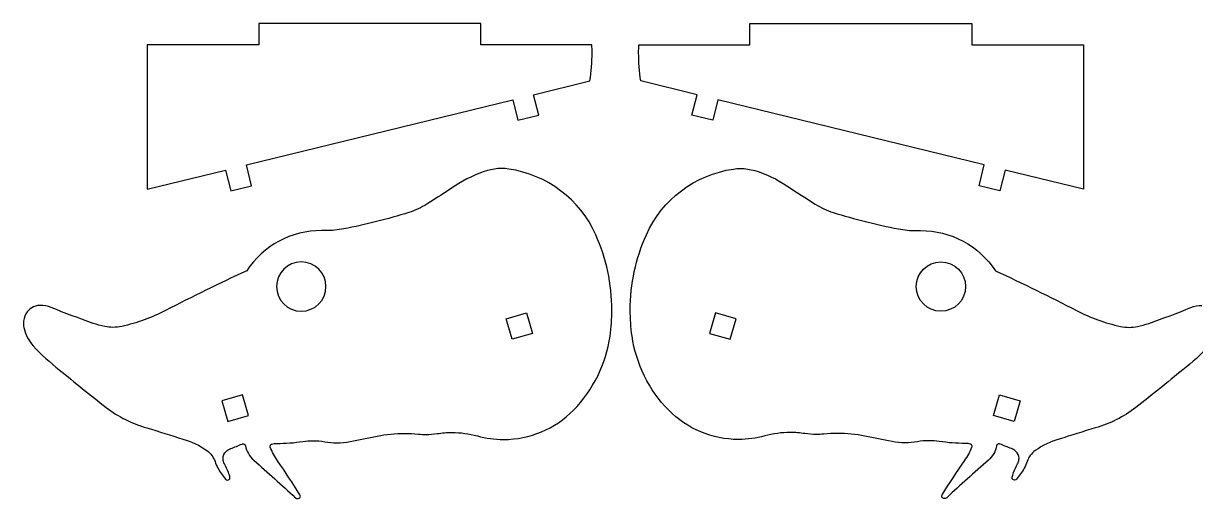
# Model space of a CAD drawing. Extents: x 0 to 1679, y -232 to 488.
# Drawn here: x 268.7 to 515, y 41.4 to 141.3 of the extents above; entities that cross this region are included whole.
import ezdxf

# ---------------------------------------------------------------- set-up
doc = ezdxf.new("R2010")
doc.units = 0
doc.layers.get('0').update_dxf_attribs({"linetype": 'CONTINUOUS'})

msp = doc.modelspace()

# ---------------------------------------------------------------- linework, layer by layer
at = {"color": 2}
for points in [[(388.157085, 136.77805), (364.840652, 136.77805), (364.840652, 141.276893), (318.209692, 141.276893), (318.209692, 136.77805), (294.754697, 136.77805)], [(398.016942, 136.77805), (421.332448, 136.77805), (421.332448, 141.276893), (467.964335, 141.276893), (467.964335, 136.77805), (491.421208, 136.77805)], [(294.754697, 136.77805), (294.700748, 106.401343), (311.201461, 110.439785), (312.299906, 106.052543), (316.664816, 107.149135), (315.571955, 111.510315), (371.543818, 125.221685), (372.623636, 120.920962), (376.98762, 122.012871), (375.914311, 126.290364), (387.75341, 129.191308)], [(491.421208, 136.77805), (491.473278, 106.401343), (474.972565, 110.439785), (473.873195, 106.052543), (469.50921, 107.149135), (470.602072, 111.510315), (414.629283, 125.221685), (413.553169, 120.920962), (409.18548, 122.012871), (410.258789, 126.290364), (398.41969, 129.191308)], [(359.435903, 107.133313), (359.432199, 107.133313)], [(388.962556, 96.846525), (388.96626, 96.846525)], [(315.63056, 89.276531), (315.629608, 89.276531)], [(274.548494, 81.524213), (274.548494, 81.519583)], [(514.02144, 81.524213), (514.02144, 81.519583)], [(294.657039, 56.236026), (294.654393, 56.236026)], [(445.521292, 54.4707), (445.517588, 54.4707)], [(493.911043, 56.236026), (493.914748, 56.236026)], [(302.248596, 53.85684), (302.248596, 53.853136)], [(321.931877, 52.948155), (321.934787, 52.948155), (321.934787, 52.948155)], [(486.325201, 53.85684), (486.322291, 53.853136)], [(310.963442, 48.676245), (310.963442, 48.672541)], [(477.607313, 48.676245), (477.607313, 48.672541)]]:
    msp.add_lwpolyline(points, dxfattribs=at)
for points in [[(366.194869, 110.321648)], [(370.674186, 110.652774)], [(417.893923, 110.652774)], [(422.372314, 110.321648)], [(429.134984, 107.133313)], [(349.707174, 101.518352)], [(353.493573, 103.274365)], [(435.07361, 103.274365)], [(438.863714, 101.518352)], [(332.261475, 97.696631)], [(336.008821, 98.073318)], [(399.604653, 96.846525)], [(452.562092, 98.073318)], [(456.309413, 97.696631)], [(472.94128, 89.276531)], [(321.904016, 85.940294)], [(332.285658, 85.940294)], [(456.286129, 85.940294)], [(466.667797, 85.940294)], [(272.157243, 81.963236)], [(269.264659, 80.217436)], [(298.577344, 80.890827)], [(374.448493, 80.430452), (375.701322, 76.097159), (371.38012, 74.846183), (370.123561, 79.185058)], [(414.12332, 80.430452), (412.870491, 76.097159), (417.191693, 74.846183), (418.445447, 79.185058)], [(489.993517, 80.890827)], [(268.855402, 77.100724)], [(283.397378, 78.200094)], [(285.812812, 77.534138)], [(289.383417, 77.562977)], [(499.187444, 77.562977)], [(502.757123, 77.534138)], [(505.172583, 78.200094)], [(391.971398, 75.535369)], [(396.595812, 75.535369)], [(270.782547, 73.475218)], [(276.266381, 68.445303)], [(512.302654, 68.445303)], [(316.019339, 58.840267), (314.764632, 63.172634), (310.444383, 61.921657), (311.696259, 57.591169)], [(472.551548, 58.840267), (473.804377, 63.172634), (478.125578, 61.921657), (476.87275, 57.591169)], [(286.126237, 60.494892)], [(384.273981, 59.939637)], [(404.296933, 59.939637)], [(502.445549, 60.494892)], [(343.049622, 54.4707)], [(351.708746, 54.917157)], [(355.662574, 55.018519)], [(364.111487, 54.526527)], [(424.459426, 54.526527)], [(432.908366, 55.018519)], [(436.858463, 54.917157)], [(312.257096, 51.855293)], [(314.666947, 52.830018)], [(315.377539, 52.458914)], [(320.565595, 52.199437)], [(320.862272, 52.796548)], [(327.426902, 53.364821)], [(332.018746, 53.314603)], [(337.353751, 53.348099)], [(451.213432, 53.348099)], [(456.552141, 53.314603)], [(461.142133, 53.364821)], [(466.635174, 52.948155), (466.635174, 52.948155)], [(467.708483, 52.796548)], [(468.003334, 52.199437)], [(473.194168, 52.458914)], [(473.902881, 52.830018)], [(476.314611, 51.855293)], [(307.263615, 51.44884)], [(310.684413, 49.634248)], [(311.323276, 51.285143)], [(317.11773, 49.427768)], [(322.120683, 49.273357)], [(466.448219, 49.273357)], [(471.452099, 49.427768)], [(477.246553, 51.285143)], [(477.886342, 49.634248)], [(481.305394, 51.44884)], [(308.98428, 49.125481)], [(311.810744, 46.855145)], [(476.757233, 46.855145)], [(479.585655, 49.125481)], [(310.372919, 46.543545)], [(311.189529, 45.437666)], [(312.002355, 46.303594)], [(312.114883, 45.849701)], [(476.452142, 45.849701)], [(476.567474, 46.303594)], [(477.380406, 45.437666)], [(478.197968, 46.543545)], [(326.826933, 42.143312)], [(461.742896, 42.143312)], [(325.850356, 41.539665)], [(326.459559, 41.359246)], [(462.11027, 41.359246)], [(462.717621, 41.539665)]]:
    msp.add_lwpolyline(points, close=True, dxfattribs=at)
for points in [[(388.192407, 135.111334), (388.192407, 135.665662), (388.183146, 136.223722), (388.157085, 136.77805)], [(397.980694, 135.111334), (397.980694, 135.665662), (397.993658, 136.223722), (398.016942, 136.77805)], [(387.75341, 129.191308), (388.045457, 131.151024), (388.192407, 133.128388), (388.192407, 135.111334)], [(398.41969, 129.191308), (398.128569, 131.151024), (397.980694, 133.128388), (397.980694, 135.111334)], [(366.194869, 110.321648), (363.796183, 109.597113), (361.519311, 108.523805), (359.435903, 107.133313)], [(369.184185, 110.761597), (368.173185, 110.761597), (367.16589, 110.614648), (366.194869, 110.321648)], [(370.674186, 110.652774), (370.18124, 110.726249), (369.682712, 110.761597), (369.184185, 110.761597)], [(388.96626, 96.846525), (385.632828, 104.275152), (378.732494, 109.482707), (370.674186, 110.652774)], [(399.604653, 96.846525), (402.938086, 104.275152), (409.838419, 109.482707), (417.893923, 110.652774)], [(417.893923, 110.652774), (418.389673, 110.726249), (418.888201, 110.761597), (419.382998, 110.761597)], [(419.382998, 110.761597), (420.397728, 110.761597), (421.405024, 110.614648), (422.372314, 110.321648)], [(422.372314, 110.321648), (424.771, 109.597113), (427.051576, 108.523805), (429.134984, 107.133313)], [(359.432199, 107.133313), (357.470631, 105.823732), (355.492341, 104.538359), (353.493573, 103.274365)], [(429.134984, 107.133313), (431.100256, 105.823732), (433.078573, 104.538359), (435.07361, 103.274365)], [(349.707174, 101.518352), (345.208331, 100.111139), (340.635087, 98.959673), (336.008821, 98.073318)], [(353.493573, 103.274365), (352.312367, 102.529378), (351.03906, 101.935971), (349.707174, 101.518352)], [(435.07361, 103.274365), (436.254816, 102.529378), (437.531828, 101.935971), (438.863714, 101.518352)], [(438.863714, 101.518352), (443.36163, 100.111139), (447.933022, 98.959673), (452.562092, 98.073318)], [(331.355568, 97.718936), (325.030042, 97.718936), (319.12396, 94.54547), (315.63056, 89.276531)], [(332.261475, 97.696631), (331.959215, 97.708723), (331.660659, 97.718936), (331.355568, 97.718936)], [(336.008821, 98.073318), (334.771788, 97.840776), (333.518034, 97.713353), (332.261475, 97.696631)], [(392.35925, 80.995946), (392.35925, 86.458348), (391.20408, 91.862172), (388.962556, 96.846525)], [(396.208885, 80.995946), (396.208885, 86.458348), (397.36686, 91.862172), (399.604653, 96.846525)], [(452.562092, 98.073318), (453.796321, 97.840776), (455.052853, 97.713353), (456.309413, 97.696631)], [(456.309413, 97.696631), (456.611699, 97.708723), (456.910255, 97.718936), (457.211615, 97.718936)], [(457.211615, 97.718936), (463.538067, 97.718936), (469.444149, 94.54547), (472.94128, 89.276531)], [(327.094824, 91.130202), (324.230153, 91.130202), (321.904016, 88.804038), (321.904016, 85.940294)], [(332.285658, 85.940294), (332.285658, 88.804038), (329.958568, 91.130202), (327.094824, 91.130202)], [(456.286129, 85.940294), (456.286129, 88.804038), (458.609488, 91.130202), (461.476963, 91.130202)], [(461.476963, 91.130202), (464.341633, 91.130202), (466.667797, 88.804038), (466.667797, 85.940294)], [(315.629608, 89.276531), (309.889102, 86.596937), (304.20347, 83.800159), (298.577344, 80.890827)], [(472.941253, 89.276531), (478.679907, 86.596937), (484.366464, 83.800159), (489.993517, 80.890827)], [(321.904016, 85.940294), (321.904016, 83.078402), (324.230153, 80.752238), (327.094824, 80.752238)], [(327.094824, 80.752238), (329.958568, 80.752238), (332.285658, 83.078402), (332.285658, 85.940294)], [(461.476963, 80.752238), (458.609488, 80.752238), (456.286129, 83.078402), (456.286129, 85.940294)], [(466.667797, 85.940294), (466.667797, 83.078402), (464.341633, 80.752238), (461.476963, 80.752238)], [(272.157243, 81.963236), (270.947198, 81.946488), (269.841319, 81.280532), (269.264659, 80.217436)], [(272.238153, 81.966014), (272.212223, 81.966014), (272.18513, 81.963236), (272.157243, 81.963236)], [(274.548494, 81.519583), (273.814646, 81.812556), (273.029654, 81.966014), (272.238153, 81.966014)], [(283.397378, 78.200094), (280.423858, 79.239933), (277.474548, 80.34859), (274.548494, 81.524213)], [(505.172583, 78.200094), (508.14515, 79.239933), (511.094461, 80.34859), (514.02144, 81.524213)], [(514.02144, 81.519583), (514.756215, 81.812556), (515.541207, 81.966014), (516.331782, 81.966014)], [(269.264659, 80.217436), (268.914007, 79.580346), (268.731709, 78.863246), (268.731709, 78.134054)], [(298.577344, 80.890827), (295.669891, 79.386882), (292.580139, 78.267986), (289.383417, 77.562977)], [(391.971398, 75.535369), (392.230901, 77.342553), (392.35925, 79.170162), (392.35925, 80.995946)], [(396.595812, 75.535369), (396.340039, 77.342553), (396.208885, 79.170162), (396.208885, 80.995946)], [(489.993517, 80.890827), (492.90097, 79.386882), (495.991674, 78.267986), (499.187444, 77.562977)], [(268.731709, 78.134054), (268.731709, 77.786206), (268.77264, 77.439258), (268.855402, 77.100724)], [(268.855402, 77.100724), (269.18838, 75.75209), (269.850605, 74.508548), (270.782547, 73.475218)], [(285.812812, 77.534138), (284.993398, 77.697835), (284.186074, 77.921064), (283.397378, 78.200094)], [(287.523238, 77.363005), (286.948457, 77.363005), (286.376454, 77.422536), (285.812812, 77.534138)], [(289.383417, 77.562977), (288.772362, 77.428119), (288.147337, 77.363005), (287.523238, 77.363005)], [(499.187444, 77.562977), (499.797599, 77.428119), (500.421672, 77.363005), (501.047623, 77.363005)], [(501.047623, 77.363005), (501.62243, 77.363005), (502.193507, 77.422536), (502.757123, 77.534138)], [(502.757123, 77.534138), (503.577463, 77.697835), (504.384786, 77.921064), (505.172583, 78.200094)], [(384.273981, 59.939637), (388.437993, 64.186438), (391.135261, 69.64884), (391.971398, 75.535369)], [(404.296933, 59.939637), (400.132947, 64.186438), (397.432874, 69.64884), (396.595812, 75.535369)], [(270.782547, 73.475218), (272.456725, 71.640173), (274.293647, 69.953905), (276.266381, 68.445303)], [(517.788313, 73.475218), (516.111358, 71.640173), (514.277213, 69.953905), (512.302654, 68.445303)], [(276.266381, 68.445303), (279.51983, 65.753618), (282.806749, 63.102863), (286.126237, 60.494892)], [(512.302654, 68.445303), (509.051057, 65.753618), (505.765964, 63.102863), (502.445549, 60.494892)], [(286.126237, 60.494892), (288.664465, 58.535202), (291.564483, 57.08518), (294.657039, 56.236026)], [(369.597173, 53.781513), (375.120032, 53.781513), (380.40945, 56.002558), (384.273981, 59.939637)], [(418.970037, 53.781513), (413.450881, 53.781513), (408.161464, 56.002558), (404.296933, 59.939637)], [(502.445549, 60.494892), (499.906396, 58.535202), (497.009182, 57.08518), (493.911043, 56.236026)], [(294.654393, 56.236026), (297.185186, 55.44172), (299.716878, 54.647415), (302.248596, 53.85684)], [(337.353751, 53.348099), (339.256714, 53.703381), (341.156899, 54.080069), (343.049622, 54.4707)], [(343.049622, 54.4707), (344.946076, 54.864135), (346.878804, 55.064107), (348.818041, 55.064107)], [(348.818041, 55.064107), (349.782527, 55.064107), (350.747039, 55.015741), (351.708746, 54.917157)], [(351.708746, 54.917157), (352.23704, 54.864135), (352.761629, 54.837174), (353.289896, 54.837174)], [(353.289896, 54.837174), (354.084202, 54.837174), (354.874777, 54.896679), (355.662574, 55.018519)], [(355.662574, 55.018519), (356.680082, 55.175708), (357.713412, 55.25757), (358.743964, 55.25757)], [(358.743964, 55.25757), (360.55763, 55.25757), (362.362935, 55.00738), (364.111487, 54.526527)], [(364.111487, 54.526527), (365.90007, 54.033555), (367.743502, 53.781513), (369.597173, 53.781513)], [(424.459426, 54.526527), (422.67087, 54.033555), (420.823708, 53.781513), (418.970037, 53.781513)], [(429.826976, 55.25757), (428.01331, 55.25757), (426.208005, 55.00738), (424.459426, 54.526527)], [(432.908366, 55.018519), (431.888053, 55.175708), (430.857501, 55.25757), (429.826976, 55.25757)], [(435.281017, 54.837174), (434.486711, 54.837174), (433.692432, 54.896679), (432.908366, 55.018519)], [(436.858463, 54.917157), (436.333874, 54.864135), (435.809311, 54.837174), (435.281017, 54.837174)], [(439.752899, 55.064107), (438.784656, 55.064107), (437.82017, 55.015741), (436.858463, 54.917157)], [(445.517588, 54.4707), (443.624864, 54.864135), (441.692136, 55.064107), (439.752899, 55.064107)], [(451.213432, 53.348099), (449.314173, 53.703381), (447.414015, 54.080069), (445.521292, 54.4707)], [(493.914748, 56.236026), (491.384908, 55.44172), (488.855068, 54.647415), (486.325201, 53.85684)], [(302.248596, 53.853136), (304.049245, 53.354608), (305.747579, 52.540776), (307.263615, 51.44884)], [(311.323276, 51.285143), (311.593944, 51.533481), (311.912026, 51.726944), (312.257096, 51.855293)], [(312.257096, 51.855293), (313.067197, 52.164088), (313.868938, 52.491484), (314.666947, 52.830018)], [(314.666947, 52.830018), (314.730209, 52.859784), (314.80088, 52.87468), (314.871576, 52.87468)], [(314.871576, 52.87468), (315.118036, 52.87468), (315.329173, 52.697965), (315.377539, 52.458914)], [(315.377539, 52.458914), (315.604472, 51.285143), (316.215554, 50.214612), (317.11773, 49.427768)], [(320.534877, 52.364061), (320.534877, 52.561228), (320.668835, 52.737943), (320.862272, 52.796548)], [(320.565595, 52.199437), (320.546016, 52.252433), (320.534877, 52.304529), (320.534877, 52.364061)], [(322.120683, 49.273357), (321.486371, 50.184846), (320.96366, 51.167033), (320.565595, 52.199437)], [(320.862272, 52.796548), (321.211072, 52.896058), (321.571011, 52.948155), (321.931877, 52.948155)], [(321.934787, 52.948155), (321.937697, 52.948155), (321.942195, 52.948155), (321.947752, 52.948155)], [(321.947752, 52.948155), (323.781896, 52.948155), (325.613236, 53.085817), (327.426902, 53.364821)], [(327.426902, 53.364821), (328.136567, 53.476448), (328.85552, 53.529471), (329.570768, 53.529471)], [(329.570768, 53.529471), (330.391109, 53.529471), (331.211449, 53.4597), (332.018746, 53.314603)], [(332.018746, 53.314603), (332.871657, 53.164875), (333.737559, 53.089522), (334.604413, 53.089522)], [(334.604413, 53.089522), (335.526115, 53.089522), (336.447844, 53.174162), (337.353751, 53.348099)], [(453.963696, 53.089522), (453.041041, 53.089522), (452.119339, 53.174162), (451.213432, 53.348099)], [(456.552141, 53.314603), (455.695526, 53.164875), (454.833329, 53.089522), (453.963696, 53.089522)], [(458.996415, 53.529471), (458.176074, 53.529471), (457.359464, 53.4597), (456.552141, 53.314603)], [(461.142133, 53.364821), (460.433394, 53.476448), (459.715367, 53.529471), (458.996415, 53.529471)], [(466.622209, 52.948155), (464.788091, 52.948155), (462.956751, 53.085817), (461.142133, 53.364821)], [(466.448219, 49.273357), (467.08441, 50.184846), (467.606168, 51.167033), (468.003334, 52.199437)], [(466.635174, 52.948155), (466.63147, 52.948155), (466.624855, 52.948155), (466.622209, 52.948155)], [(467.708483, 52.796548), (467.360635, 52.896058), (466.99977, 52.948155), (466.635174, 52.948155)], [(468.0331, 52.364061), (468.0331, 52.561228), (467.901946, 52.737943), (467.708483, 52.796548)], [(468.003334, 52.199437), (468.022914, 52.252433), (468.0331, 52.304529), (468.0331, 52.364061)], [(473.194168, 52.458914), (472.964431, 51.285143), (472.350571, 50.214612), (471.452099, 49.427768)], [(473.699205, 52.87468), (473.453645, 52.87468), (473.23973, 52.697965), (473.194168, 52.458914)], [(473.902881, 52.830018), (473.840572, 52.859784), (473.768023, 52.87468), (473.699205, 52.87468)], [(476.314611, 51.855293), (475.50451, 52.164088), (474.699965, 52.491484), (473.902881, 52.830018)], [(477.246553, 51.285143), (476.974032, 51.533481), (476.65595, 51.726944), (476.314611, 51.855293)], [(486.322291, 53.853136), (484.520716, 53.354608), (482.82143, 52.540776), (481.305394, 51.44884)], [(307.263615, 51.44884), (308.064429, 50.874986), (308.667124, 50.064884), (308.98428, 49.125481)], [(310.677798, 49.808159), (310.677798, 50.369949), (310.912192, 50.900095), (311.323276, 51.285143)], [(310.684413, 49.634248), (310.678856, 49.692827), (310.677798, 49.751432), (310.677798, 49.808159)], [(310.963442, 48.672541), (310.809984, 48.974801), (310.715104, 49.299418), (310.684413, 49.634248)], [(317.11773, 49.427768), (320.072623, 46.848636), (322.985686, 44.217407), (325.850356, 41.539665)], [(326.826933, 42.143312), (325.322062, 44.560598), (323.75393, 46.93698), (322.120683, 49.273357)], [(461.742896, 42.143312), (463.245914, 44.560598), (464.817778, 46.93698), (466.448219, 49.273357)], [(471.452099, 49.427768), (468.495354, 46.848636), (465.585096, 44.217407), (462.717621, 41.539665)], [(477.892957, 49.808159), (477.892957, 50.369949), (477.656737, 50.900095), (477.246553, 51.285143)], [(477.607313, 48.672541), (477.757993, 48.974801), (477.856576, 49.299418), (477.886342, 49.634248)], [(477.886342, 49.634248), (477.889253, 49.692827), (477.892957, 49.751432), (477.892957, 49.808159)], [(481.305394, 51.44884), (480.504579, 50.874986), (479.903737, 50.064884), (479.585655, 49.125481)], [(308.98428, 49.125481), (309.302388, 48.197243), (309.770224, 47.323907), (310.372919, 46.543545)], [(311.810744, 46.855145), (311.554045, 47.475513), (311.271311, 48.079133), (310.963442, 48.676245)], [(312.002355, 46.303594), (311.947481, 46.493327), (311.884245, 46.674699), (311.810744, 46.855145)], [(476.567474, 46.303594), (476.61957, 46.493327), (476.68561, 46.674699), (476.757233, 46.855145)], [(476.757233, 46.855145), (477.01671, 47.475513), (477.298544, 48.079133), (477.607313, 48.676245)], [(479.585655, 49.125481), (479.267573, 48.197243), (478.797858, 47.323907), (478.197968, 46.543545)], [(310.372919, 46.543545), (310.651022, 46.181753), (310.922591, 45.814353), (311.189529, 45.437666)], [(311.189529, 45.437666), (311.285334, 45.299103), (311.444375, 45.220972), (311.610878, 45.220972)], [(311.610878, 45.220972), (311.89639, 45.220972), (312.127053, 45.45071), (312.127053, 45.736248)], [(312.114883, 45.849701), (312.081413, 46.001308), (312.043286, 46.152914), (312.002355, 46.303594)], [(312.127053, 45.736248), (312.127053, 45.776227), (312.124408, 45.814353), (312.114883, 45.849701)], [(476.442881, 45.736248), (476.442881, 45.776227), (476.445792, 45.814353), (476.452142, 45.849701)], [(476.957231, 45.220972), (476.671693, 45.220972), (476.442881, 45.45071), (476.442881, 45.736248)], [(476.452142, 45.849701), (476.488416, 46.001308), (476.52469, 46.152914), (476.567474, 46.303594)], [(477.380406, 45.437666), (477.282748, 45.299103), (477.128364, 45.220972), (476.957231, 45.220972)], [(478.197968, 46.543545), (477.918939, 46.181753), (477.646418, 45.814353), (477.380406, 45.437666)], [(326.459559, 41.359246), (326.715332, 41.390864), (326.905064, 41.607557), (326.905064, 41.870791)], [(326.905064, 41.870791), (326.905064, 41.965645), (326.878103, 42.057746), (326.826933, 42.143312)], [(461.663838, 41.870791), (461.663838, 41.965645), (461.690799, 42.057746), (461.742896, 42.143312)], [(462.11027, 41.359246), (461.854497, 41.390864), (461.663838, 41.607557), (461.663838, 41.870791)], [(325.850356, 41.539665), (325.993575, 41.417825), (326.177751, 41.352737), (326.364679, 41.352737)], [(326.364679, 41.352737), (326.396324, 41.352737), (326.427015, 41.352737), (326.459559, 41.359246)], [(462.205149, 41.352737), (462.172606, 41.352737), (462.14284, 41.352737), (462.11027, 41.359246)], [(462.717621, 41.539665), (462.573476, 41.417825), (462.39303, 41.352737), (462.205149, 41.352737)]]:
    msp.add_open_spline(points, degree=3, dxfattribs=at)

doc.saveas('drawing.dxf')
